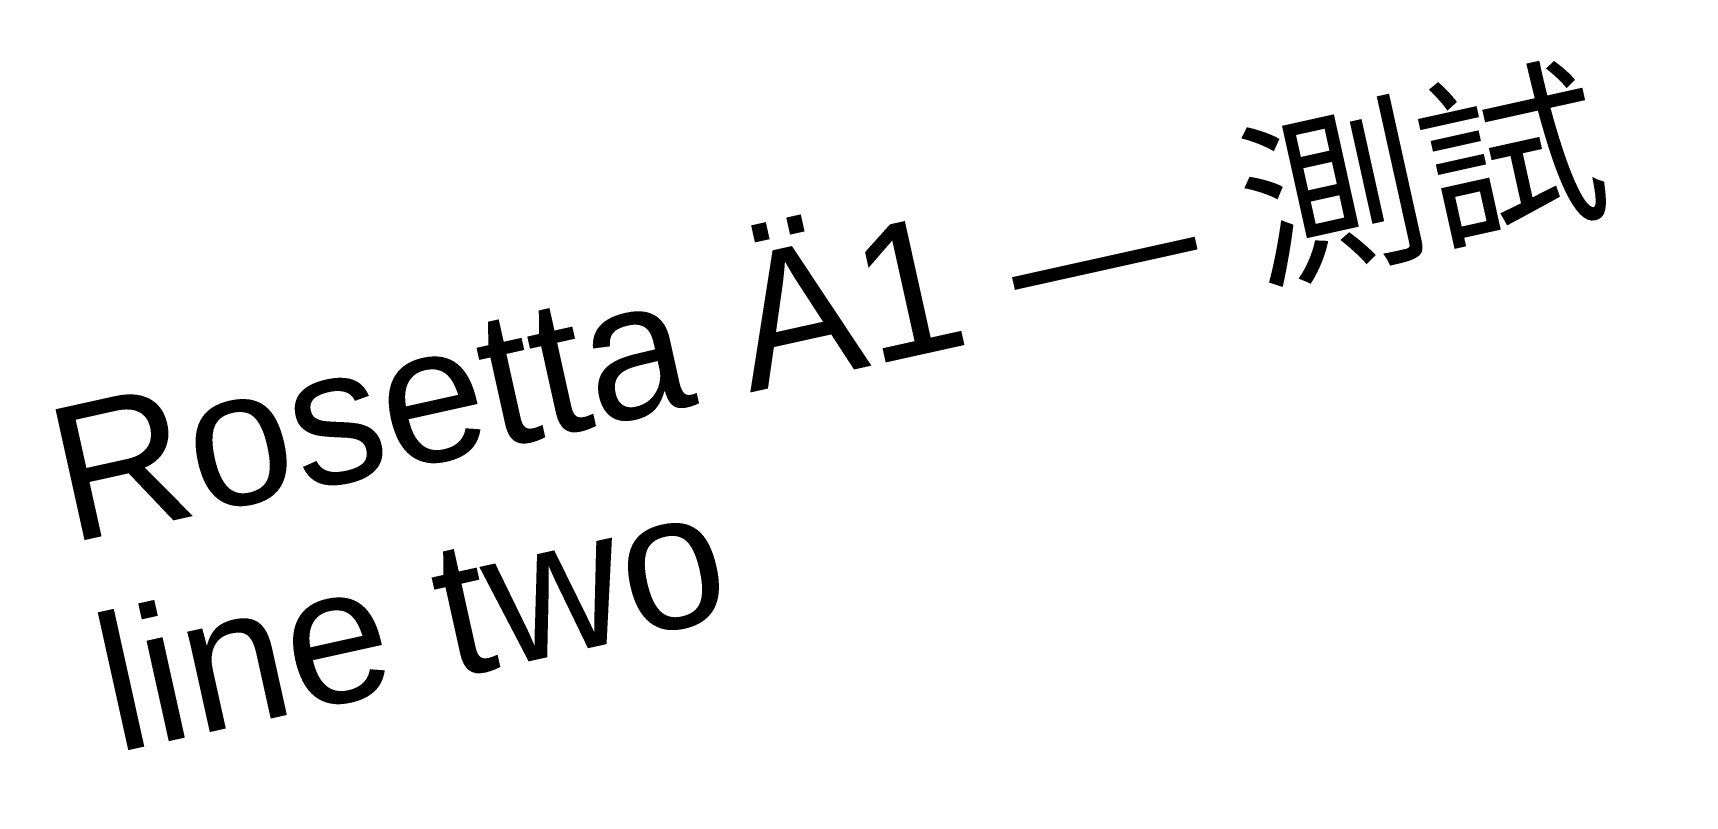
# Model space of a CAD drawing. Header units: millimetres. Extents: x 17 to 2194, y -508 to 497.
import ezdxf

# ---------------------------------------------------------------- set-up
doc = ezdxf.new("R2010")
doc.units = ezdxf.units.MM
doc.header["$LTSCALE"] = 50
doc.layers.add('Design Layer-1', color=7, linetype='Continuous')
doc.styles.add('Arial', font='Arial.ttf')

msp = doc.modelspace()

# ---------------------------------------------------------------- wipeouts: each hides what was drawn before it
at = {"color": 255, "linetype": 'Continuous', "lineweight": 5, "transparency": 33554687}
msp.add_wipeout([(139.1, -508.2), (2193.9, -52.6), (2072.1, 497), (17.2, 41.5)], dxfattribs=at).dxf.layer = 'Design Layer-1'

# ---------------------------------------------------------------- next in the draw order: texts
at = {"layer": 'Design Layer-1', "color": 7, "transparency": 33554687, "insert": (27.1, -3.1), "char_height": 176.527, "attachment_point": 1, "rotation": 12.5, "line_spacing_factor": 0.960695, "style": 'Arial'}
msp.add_mtext('Rosetta Ä1 — 測試^Jline two', dxfattribs=at)

doc.saveas('drawing.dxf')
